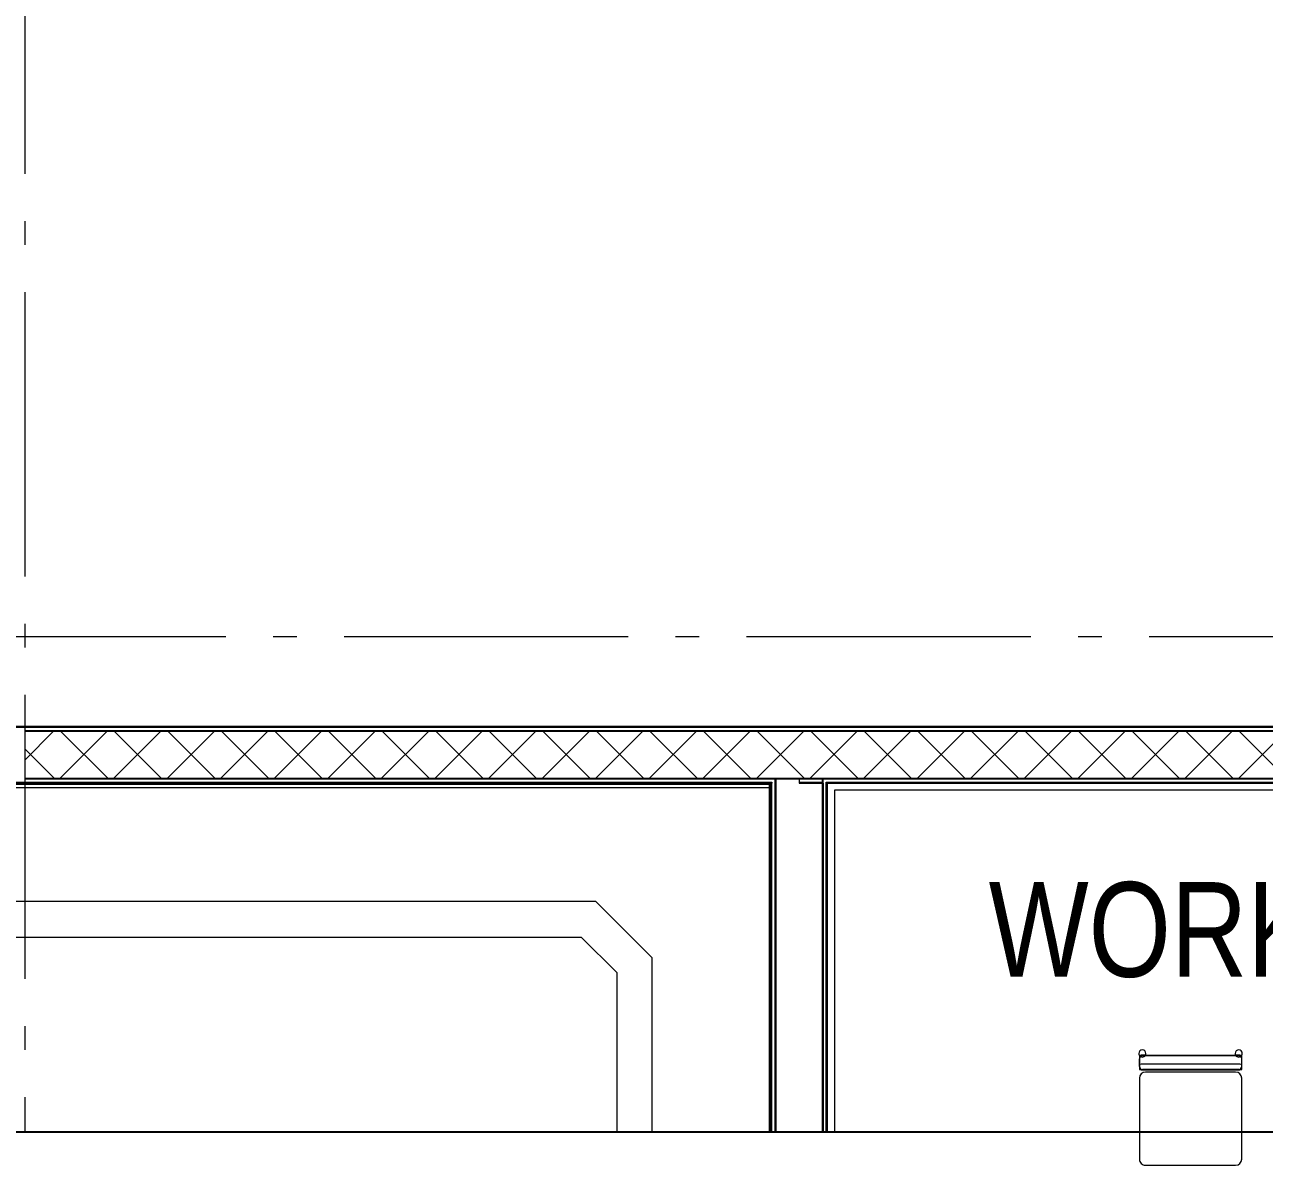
# Model space of a CAD drawing. Header units: millimetres. Extents: x -187347 to 135007, y -6415 to 292048.
# Drawn here: x -68940 to -63705, y -6178 to -1362 of the extents above; entities that cross this region are included whole.
import ezdxf

# ---------------------------------------------------------------- set-up
doc = ezdxf.new("R2010")
doc.units = ezdxf.units.MM
doc.header["$LTSCALE"] = 100
doc.linetypes.add('Z_LINE-CNTR', pattern=[17, 12, -2, 1, -2])
for name, color, linetype, lineweight in [('A-AREA-IDEN', 7, 'Continuous', 5), ('A-FLOR', 7, 'Continuous', 5), ('A-WALL', 7, 'Continuous', 5), ('A-WALL-FNSH', 7, 'Continuous', 5), ('A-WALL-PATT', 7, 'Continuous', 5), ('I-FURN', 7, 'Continuous', 5), ('S-GRID', 7, 'Continuous', 5)]:
    doc.layers.add(name, color=color, linetype=linetype, lineweight=lineweight)
doc.layers.add('Tracklength', color=4, linetype='Continuous')
doc.styles.add('Arial_40', font='arial.ttf', dxfattribs={"width": 0.8, "height": 125})

# ---------------------------------------------------------------- blocks, each defined once
blk = doc.blocks.new('Chair-Breuer - Chair-Breuer-1777811-BLOCK WORK - GROUND FLOOR PLAN - FOR SITE')
at = {"layer": 'I-FURN'}
for p, q in [((-215.9, 215.9), (-215.9, -127)), ((190.5, 241.3), (-190.5, 241.3)), ((215.9, -127), (215.9, 215.9)), ((-190.5, -152.4), (190.5, -152.4)), ((-215.9, -163.5), (-215.9, -183.4)), ((-215.9, -176.2), (-215.9, -208.7)), ((-215.9, -183.4), (-215.9, -221.4)), ((-203.2, -163.5), (203.2, -163.5)), ((190.5, -161.3), (-190.5, -161.3)), ((-190.5, -185.6), (190.5, -185.6)), ((215.9, -183.4), (215.9, -163.5)), ((215.9, -176.2), (215.9, -208.7)), ((215.9, -221.4), (215.9, -183.4)), ((-203.2, -221.4), (203.2, -221.4)), ((190.5, -223.6), (-190.5, -223.6))]:
    blk.add_line(p, q, dxfattribs=at)
for centre, radius, start, end in [((-190.5, 215.9), 25.4, 90, 180), ((190.5, 215.9), 25.4, 360, 90), ((-190.5, -127), 25.4, 180, 270), ((190.5, -127), 25.4, 270, 360), ((-203.2, -176.2), 12.7, 90, 180), ((-203.2, -208.7), 12.7, 180, 270), ((203.2, -176.2), 12.7, 0, 90), ((203.2, -208.7), 12.7, 270, 0), ((-203.5, -230.6), 15.1, 360, 180), ((-203.5, -230.6), 15.1, 180, 360), ((203.7, -230.6), 15.1, 360, 180), ((203.7, -230.6), 15.1, 180, 360)]:
    blk.add_arc(centre, radius, start, end, dxfattribs=at)
for centre, major_axis, start_param, end_param in [((-190.5, -163.5), (-25.4, 0), 4.712389, 6.283185), ((-190.5, -183.4), (25.4, 0), 3.141593, 4.712389), ((190.5, -163.5), (-25.4, 0), 3.141593, 4.712389), ((190.5, -183.4), (25.4, 0), 4.712389, 6.283185), ((-190.5, -221.4), (-25.4, 0), 0, 1.570796), ((190.5, -221.4), (25.4, 0), 4.712389, 6.283185)]:
    blk.add_ellipse(centre, major_axis=major_axis, ratio=0.087156, start_param=start_param, end_param=end_param, dxfattribs=at)

msp = doc.modelspace()

# ---------------------------------------------------------------- hatches: boundary and pattern name
at = {"layer": 'A-WALL-PATT', "true_color": 0xff8040}
msp.add_hatch(color=11, dxfattribs=at).paths.add_polyline_path([(-64382.9, -4330), (-63244.1, -4330), (-63244.1, -4325), (-71590.7, -4325), (-71590.7, -4330), (-65864.2, -4330)])
at = {"layer": 'A-WALL-PATT', "true_color": 0xc0c0c0}
h = msp.add_hatch(dxfattribs=at)
h.set_pattern_fill('FP_2', color=9, style=0, pattern_type=2)
h.set_pattern_definition([(45, (-212939.88, 104055), (-113.13708, 113.13708), []), (135, (-212939.88, 104055), (-113.13708, -113.13708), [])])
h.paths.add_polyline_path([(-62939.9, -4545), (-62939.9, -4345), (-68939.9, -4345), (-68939.9, -4545), (-63642.3, -4545)])
at = {"layer": 'A-WALL-PATT', "true_color": 0xff8040}
h = msp.add_hatch(color=11, dxfattribs=at)
h.paths.add_polyline_path([(-60599.9, -4565), (-60599.9, -4560), (-65554.9, -4560), (-65554.9, -4565), (-61420.4, -4565)])
h.paths.add_polyline_path([(-65669.9, -4565), (-65569.9, -4565), (-65569.9, -4560), (-65669.9, -4560)])

# ---------------------------------------------------------------- linework, layer by layer
at = {"layer": 'A-FLOR'}
for p, q in [((-65794.9, -4585), (-74929.9, -4585)), ((-66527.7, -5065), (-89691.4, -5065)), ((-66289.9, -5302.9), (-66527.7, -5065)), ((-89691.4, -5215), (-66589.9, -5215)), ((-66589.9, -5215), (-66439.9, -5365)), ((-66289.9, -6038.2), (-66289.9, -5302.9)), ((-66439.9, -5365), (-66439.9, -6038.2))]:
    msp.add_line(p, q, dxfattribs=at)
at = {"layer": 'A-WALL'}
for p, q in [((-63244.9, -4330), (-71589.9, -4330)), ((-89691.4, -4560), (-65784.9, -4560)), ((-65789.9, -4570), (-89691.4, -4570)), ((-65794.9, -6038.2), (-65794.9, -4565)), ((-65784.9, -4560), (-65784.9, -4565)), ((-65784.9, -4565), (-65784.9, -4560)), ((-65784.9, -6038.2), (-65784.9, -4565)), ((-65669.9, -4560), (-65569.9, -4560)), ((-65569.9, -4565), (-65569.9, -4560)), ((-65554.9, -4565), (-65554.9, -4560)), ((-65554.9, -4560), (-60599.9, -4560)), ((-65554.9, -6038.2), (-65554.9, -4565)), ((-60629.9, -4595), (-65519.9, -4595)), ((-65519.9, -4595), (-65519.9, -6038.2))]:
    msp.add_line(p, q, dxfattribs=at)
at = {"layer": 'A-WALL', "lineweight": 25}
for p, q in [((-62939.9, -4345), (-68939.9, -4345)), ((-68939.9, -4545), (-62939.9, -4545)), ((-65769.9, -4545), (-65769.9, -4560)), ((-65769.9, -4560), (-65769.9, -4545)), ((-65569.9, -4565), (-65569.9, -4545)), ((-65769.9, -4560), (-65769.9, -4565)), ((-65769.9, -4565), (-65769.9, -4560)), ((-65769.9, -4565), (-65769.9, -6038.2)), ((-65769.9, -6038.2), (-65769.9, -4565)), ((-65569.9, -6038.2), (-65569.9, -4565)), ((-65569.9, -4565), (-65569.9, -6038.2))]:
    msp.add_line(p, q, dxfattribs=at)
at = {"layer": 'A-WALL-FNSH'}
for p, q in [((-63244.9, -4325), (-71589.9, -4325)), ((-65669.9, -4545), (-65669.9, -4560)), ((-89691.4, -4565), (-65789.9, -4565)), ((-65789.9, -4565), (-65789.9, -6038.2)), ((-65669.9, -4560), (-65669.9, -4565)), ((-65669.9, -4565), (-65569.9, -4565)), ((-65549.9, -6038.2), (-65549.9, -4565)), ((-65549.9, -4565), (-60599.9, -4565))]:
    msp.add_line(p, q, dxfattribs=at)
at = {"layer": 'S-GRID', "color": 152, "linetype": 'Z_LINE-CNTR'}
for p, q in [((-68939.9, 111408.8), (-68939.9, -6038.2)), ((-89691.4, -3945), (-18064, -3945))]:
    msp.add_line(p, q, dxfattribs=at)
at = {"layer": 'Tracklength'}
msp.add_lwpolyline([(-89691.4, 120387.9), (-18064, 120387.9), (-18064, -6038.2), (-89691.4, -6038.2)], close=True, dxfattribs=at)

# ---------------------------------------------------------------- block references
at = {"layer": 'I-FURN', "color": 253, "lineweight": 5, "true_color": 0xaaaaaa, "rotation": 180}
msp.add_blockref('Chair-Breuer - Chair-Breuer-1777811-BLOCK WORK - GROUND FLOOR PLAN - FOR SITE', (-64016.2, -5937.1), dxfattribs=at)

# ---------------------------------------------------------------- texts
at = {"layer": 'A-AREA-IDEN', "color": 7, "insert": (-64868.6, -4982.7), "char_height": 400, "width": 3585.003, "attachment_point": 1, "style": 'Arial_40'}
msp.add_mtext('WORKSTATIONS', dxfattribs=at)

doc.saveas('drawing.dxf')
